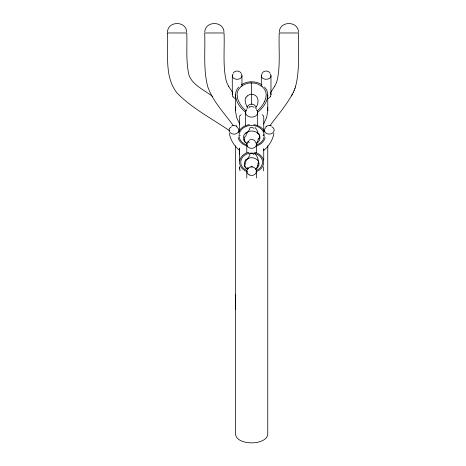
<?xml version="1.0" encoding="UTF-8"?>
<svg xmlns="http://www.w3.org/2000/svg" width="466" height="466" viewBox="0 0 466 466"><rect width="100%" height="100%" fill="white"/><g stroke="black" fill="none" stroke-linecap="round" stroke-linejoin="round"><path stroke-width="0.7" d="M167.434 32.975C168.75 52.914 163.752 76.15 177.092 93.066C192.225 108.555 211.937 118.568 229.616 130.783M232.284 94.65L232.289 75.713M239.699 124.096L236.577 117.345L235.458 110.663L235.557 93.316L236.565 90.072L238.691 87.037M235.511 309.401L235.511 294.384M239.396 169.076L239.396 166.968M239.407 160.776L239.419 148.077M239.413 154.392L239.419 148.671M239.431 131.389L239.431 118.3M241.959 85.925L241.959 75.713M246.794 177.977L246.799 171.051M246.794 152.551L246.799 144.227M263.727 159.955L263.739 148.701M263.75 131.4L263.75 117.077L263.36 115.778L262.172 114.723M263.628 123.997L266.663 117.426L267.799 110.92L267.711 93.351L266.703 90.072L264.572 87.037M267.81 94.901C267.321 102.369 262.859 108.054 257.477 112.463M235.458 110.215L235.744 106.994M263.639 166.88L263.267 170.882M258.508 139.2L258.508 138.064M245.081 163.281L245.087 165.279M244.679 137.499L244.667 139.584M257.914 165.541L257.931 163.263M167.475 32.026C167.981 20.725 186.219 20.725 186.732 32.026M204.749 32.026C205.25 20.725 223.488 20.725 223.989 32.026M279.274 32.026C279.781 20.725 298.013 20.725 298.52 32.026M273.926 133.427C272.732 140.115 268.865 146.213 263.651 150.512M295.427 86.973C300.197 69.434 297.832 50.922 298.572 32.975L279.227 32.975C278.522 49.023 280.782 67.908 276.6 82.319L274.614 86.431L274.771 86.14L270.828 92.186M263.243 150.722L263.826 149.073M294.034 90.783L294.914 88.505M294.838 88.744L295.496 86.758M245.832 160.042L246.17 159.145M263.377 150.372L263.558 149.906M263.651 134.54L263.168 135.717L263.319 135.373M245.862 133.247L246.112 132.705M269.82 125.797C277.992 114.84 287.108 104.39 293.405 92.186M293.289 92.454L294.145 90.526M264.443 101.716L265.777 98.064L266.197 94.895A18.04 12.873 0 0 0 262.294 86.682M291.466 95.92L292.462 94.109M262.014 73.319C263.587 70.512 267.985 70.22 269.907 72.807M255.164 108.328C259.475 104.087 259.364 94.633 251.896 94.342M246.957 106.935L249.06 104.862L251.512 104.104M246.706 109.061L246.986 108.706M233.361 72.807C235.283 70.22 239.681 70.512 241.254 73.319M265.83 126.869L266.715 126.14M249.036 154.578L250.865 153.384L252.718 153.646A5.569 5.569 0 0 1 253.958 154.625M249.141 128.331L251.57 127.166L254.052 128.4M247.289 95.973L246.613 96.654A10.922 7.794 0 0 0 245.867 97.685M241.254 84.829C247.335 80.769 255.881 80.764 261.974 84.8M241.202 114.613L239.757 115.9L239.431 117.514M266.569 126.234L268.87 125.389L271.497 125.89M248.926 140.365C250.79 139.066 253.521 139.34 255.088 140.988M231.753 125.902L233.984 125.383L236.349 126.036M249.263 107.017L251.634 106.528L254.232 107.122M249.036 107.122L249.432 106.941M250.883 82.954L252.386 82.954A13.415 9.57 0 0 1 257.174 83.828A12.978 9.262 0 0 1 258.444 84.311L262.247 86.711M167.428 32.975L186.779 32.975C187.349 47.171 185.649 61.832 189.161 75.725C193.297 85.744 204.656 90.037 212.566 96.532M251.698 104.104L251.506 82.936M251.756 104.104L254.209 104.862L256.312 106.935M236.536 126.152L236.996 126.472M236.221 125.96L236.681 126.245M245.827 112.487C240.421 108.048 235.982 102.485 235.458 94.901M239.641 150.518C234.421 146.225 230.548 140.132 229.336 133.445M246.077 142.934L245.809 142.59M256.277 108.706L256.556 109.061M233.443 125.797C224.42 113.191 212.974 101.635 207.766 86.758C203.118 69.271 205.419 50.852 204.696 32.975L224.041 32.975C224.74 49.023 222.486 67.908 226.668 82.319L228.655 86.431L228.497 86.14L232.435 92.186M246.17 168.313L245.85 167.772M239.955 135.385L240.101 135.722M239.466 149.085L239.734 149.912M267.56 107.227L267.81 110.465M240.013 170.894L239.641 166.892M270.979 75.713L270.979 94.65M256.469 144.227L256.469 152.551M256.469 171.051L256.469 177.977M267.758 145.759L267.758 433.223C268.463 446.067 234.806 446.067 235.511 433.223L235.511 145.759M261.31 75.713L261.31 85.925M257.675 112.399L257.675 125.226M245.594 112.399L245.594 125.226M241.19 73.972A4.835 3.454 0 0 1 240.2 78.498A4.835 3.454 0 0 1 233.786 78.335A4.835 3.454 0 0 1 233.25 73.768M270.018 73.768A4.835 3.454 0 0 1 269.482 78.335A4.835 3.454 0 0 1 263.063 78.498A4.835 3.454 0 0 1 262.073 73.972M235.621 98.617A4.811 4.124 0 0 1 232.913 96.648M232.983 96.613A5.05 4.41 -4.5 0 1 232.744 92.699M270.35 96.648A4.811 4.124 0 0 1 267.775 98.576M270.519 92.699A5.05 4.41 4.5 0 1 270.28 96.613M247.248 143.563A8.382 6.774 -0.1 0 1 245.25 133.404A8.382 6.774 -0.1 0 1 257.972 133.352A8.382 6.774 -0.1 0 1 256.09 143.528M245.739 142.643A12.78 7.945 -44.5 0 1 244.44 140.808M244.761 140.592A10.794 6.256 -57.4 0 1 244.568 139.654M244.831 137.435A10.66 6.105 -58.9 0 1 245.011 136.346M245.733 136.241A12.372 7.491 -56.9 0 1 246.741 133.398M247.283 133.037A13.194 10.287 -47.3 0 1 249.986 129.111M255.019 127.509A13.199 12.827 31.7 0 1 257.908 132.216M257.18 132.565A13.834 10.776 48.5 0 1 257.529 133.34M258.665 133.16A11.056 8.021 51.2 0 1 259.55 138.466M258.1 138.944A11.172 6.274 60.2 0 1 257.203 142.398M257.325 142.555A14.458 8.988 44 0 1 257.016 142.969M249.444 142.45A14.161 6.839 -8.4 0 1 247.906 141.909M256.894 143.05A14.23 8.906 38.2 0 1 256.399 144.175M248.728 168.343A13.269 7.415 -10.1 0 1 247.335 167.667M247.79 169.21A7.398 6.221 -0.1 0 1 245.955 159.914A7.398 6.221 -0.1 0 1 257.162 159.756A7.398 6.221 -0.1 0 1 255.683 169.1M245.664 167.958A10.706 7.013 -51 0 1 244.58 165.593M257.494 165.267A10.724 6.448 61.5 0 1 256.714 168.057M256.44 168.104A13.304 8.837 45.8 0 1 255.98 169.426M245.53 163.141A10.701 6.495 -60.9 0 1 246.298 160.088M257.896 159.413A10.741 7.922 55.4 0 1 258.758 163.496M247.463 159.483A13.071 10.042 -52.8 0 1 249.974 155.423M254.984 153.693A13.089 12.798 44.1 0 1 257.972 159.046M250.807 166.595A1.072 0.897 -0.1 0 1 252.467 166.595M246.001 110.879A35.433 25.286 0 0 1 245.302 110.256M245.361 110.226A39.33 28.071 0 0 1 237.637 98.582L237.078 94.365A17.958 12.815 0 0 1 240.986 86.693M241.05 86.728A14.097 10.06 0 0 1 250.871 82.855M248.098 108.328A32.958 23.521 0 0 1 246.462 105.497L245.425 102.701L245.133 100.19A9.704 6.926 0 0 1 245.844 97.679M247.33 95.99A6.314 4.509 0 0 1 251.337 94.214M264.42 101.71A40.664 29.02 0 0 1 257.978 110.267A35.463 25.304 0 0 1 257.261 110.879M265.102 137.581A13.654 11.038 -0.1 0 1 264.1 140.149A13.933 11.26 -0.1 0 1 262.271 142.549A13.7 11.073 -0.1 0 1 256.044 146.056M264.601 132.006A13.654 11.038 -0.1 0 0 264.1 130.987A13.933 11.26 -0.1 0 0 261.81 128.15A13.7 11.073 -0.1 0 0 253.807 124.638M247.225 146.056A13.7 11.073 -0.1 0 1 238.167 137.592M238.47 132.53A13.7 11.073 -0.1 0 1 249.461 124.643M247.003 145.037A12.588 10.176 -0.1 0 1 241.609 129.426A12.588 10.176 -0.1 0 1 261.659 129.42A12.588 10.176 -0.1 0 1 256.265 145.031M271.94 126.88A4.835 3.909 -2.2 0 1 273.198 132.495A4.835 3.909 -2.2 0 1 266.162 133.2A4.835 3.909 -2.2 0 1 265.911 127.486M237.095 127.3A4.835 3.909 2.1 0 1 237.264 133.09A4.835 3.909 2.1 0 1 230.128 132.583A4.835 3.909 2.1 0 1 231.317 126.892M255.053 141.553A4.835 3.984 0 0 1 254.885 147.32A4.835 3.984 0 0 1 247.906 146.906A4.835 3.984 0 0 1 248.733 141.181M256.084 171.669A12.087 10.165 -0.1 0 0 261.024 168.622A12.291 10.339 -0.1 0 0 262.638 166.42A12.052 10.135 -0.1 0 0 262.632 158.003A12.291 10.339 -0.1 0 0 260.616 155.399A12.087 10.165 -0.1 0 0 254.395 152.318M247.19 171.669A12.087 10.165 -0.1 0 1 239.588 161.475A12.087 10.165 -0.1 0 1 248.873 152.318M246.636 170.352A10.887 9.157 -0.1 0 1 243.188 156.442A10.887 9.157 -0.1 0 1 260.08 156.436A10.887 9.157 -0.1 0 1 256.632 170.346M256.475 109.83A6.046 4.567 0 0 1 255.7 115.947A6.046 4.567 0 0 1 247.568 115.947A6.046 4.567 0 0 1 246.794 109.83M249.217 174.907A4.835 4.27 0 0 0 256.469 171.208A4.835 4.27 0 0 0 249.217 167.51A4.835 4.27 0 0 0 249.217 174.907"/></g></svg>
